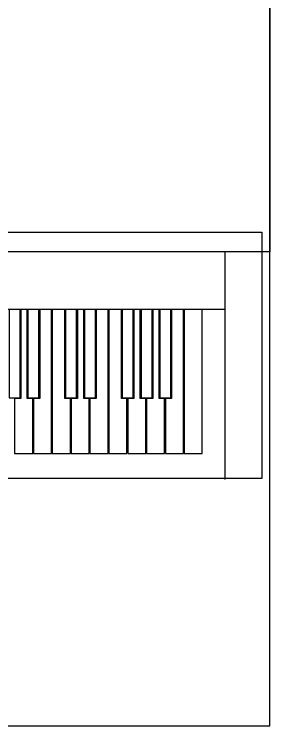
# Model space of a CAD drawing. Header units: millimetres. Extents: x -5841 to 140562, y 1006 to 102310.
# Drawn here: x 100010 to 100354, y 13304 to 14264 of the extents above; entities that cross this region are included whole.
import ezdxf

# ---------------------------------------------------------------- set-up
doc = ezdxf.new("R2010")
doc.units = ezdxf.units.MM
doc.header["$LTSCALE"] = 10
doc.layers.add('PDF18_F-2DFurniture-01', color=251, linetype='Continuous', true_color=0x545454)
doc.layers.add('PDF18_F-Furniture-01', color=11, linetype='Continuous', true_color=0xdd6e8a)

msp = doc.modelspace()

# ---------------------------------------------------------------- linework, layer by layer
at = {"layer": 'PDF18_F-2DFurniture-01', "lineweight": 25}
for points in [[(98854.83, 14293.26), (100354.45, 14293.26), (100354.45, 13942.96), (98854.83, 13942.96)], [(98867.53, 13969.42), (100343.87, 13969.42), (100343.87, 13637.11), (98867.53, 13637.11)]]:
    msp.add_lwpolyline(points, close=True, dxfattribs=at)
for points in [[(100294.13, 13636.05), (100294.13, 13942.96)], [(98910.92, 13865.7), (100294.13, 13865.7)], [(100003.09, 13865.7), (100003.09, 13746.12), (100017.91, 13746.12), (100017.91, 13865.7)], [(100018.97, 13865.7), (100018.97, 13745.06), (100010.5, 13745.06), (100010.5, 13670.98), (100034.84, 13670.98), (100034.84, 13745.06), (100027.43, 13745.06), (100027.43, 13865.7)], [(100028.49, 13865.7), (100028.49, 13746.12), (100043.31, 13746.12), (100043.31, 13865.7)], [(100044.36, 13865.7), (100044.36, 13745.06), (100035.9, 13745.06), (100035.9, 13670.98), (100060.24, 13670.98), (100060.24, 13865.7)], [(100061.3, 13865.7), (100061.3, 13670.98), (100085.64, 13670.98), (100085.64, 13745.06), (100078.23, 13745.06), (100078.23, 13865.7)], [(100079.29, 13865.7), (100079.29, 13746.12), (100094.11, 13746.12), (100094.11, 13865.7)], [(100095.16, 13865.7), (100095.16, 13745.06), (100086.7, 13745.06), (100086.7, 13670.98), (100111.04, 13670.98), (100111.04, 13745.06), (100103.63, 13745.06), (100103.63, 13865.7)], [(100104.69, 13865.7), (100104.69, 13746.12), (100119.5, 13746.12), (100119.5, 13865.7)], [(100120.56, 13865.7), (100120.56, 13745.06), (100112.1, 13745.06), (100112.1, 13670.98), (100136.44, 13670.98), (100136.44, 13865.7)], [(100137.5, 13865.7), (100137.5, 13670.98), (100161.84, 13670.98), (100161.84, 13745.06), (100154.43, 13745.06), (100154.43, 13865.7)], [(100155.49, 13865.7), (100155.49, 13746.12), (100170.3, 13746.12), (100170.3, 13865.7)], [(100171.36, 13865.7), (100171.36, 13745.06), (100162.9, 13745.06), (100162.9, 13670.98), (100187.24, 13670.98), (100187.24, 13745.06), (100179.83, 13745.06), (100179.83, 13865.7)], [(100180.89, 13865.7), (100180.89, 13746.12), (100195.7, 13746.12), (100195.7, 13865.7)], [(100196.76, 13865.7), (100196.76, 13745.06), (100188.29, 13745.06), (100188.29, 13670.98), (100212.64, 13670.98), (100212.64, 13745.06), (100205.23, 13745.06), (100205.23, 13865.7)], [(100206.29, 13865.7), (100206.29, 13746.12), (100221.1, 13746.12), (100221.1, 13865.7)], [(100222.16, 13865.7), (100222.16, 13745.06), (100213.69, 13745.06), (100213.69, 13670.98), (100238.03, 13670.98), (100238.03, 13865.7)], [(100239.09, 13865.7), (100239.09, 13670.98), (100263.43, 13670.98), (100263.43, 13865.7)]]:
    msp.add_lwpolyline(points, dxfattribs=at)
at = {"layer": 'PDF18_F-Furniture-01', "lineweight": 25}
msp.add_lwpolyline([(98854.83, 13303.74), (100354.45, 13303.74), (100354.45, 14293.26), (98854.83, 14293.26)], close=True, dxfattribs=at)

doc.saveas('drawing.dxf')
